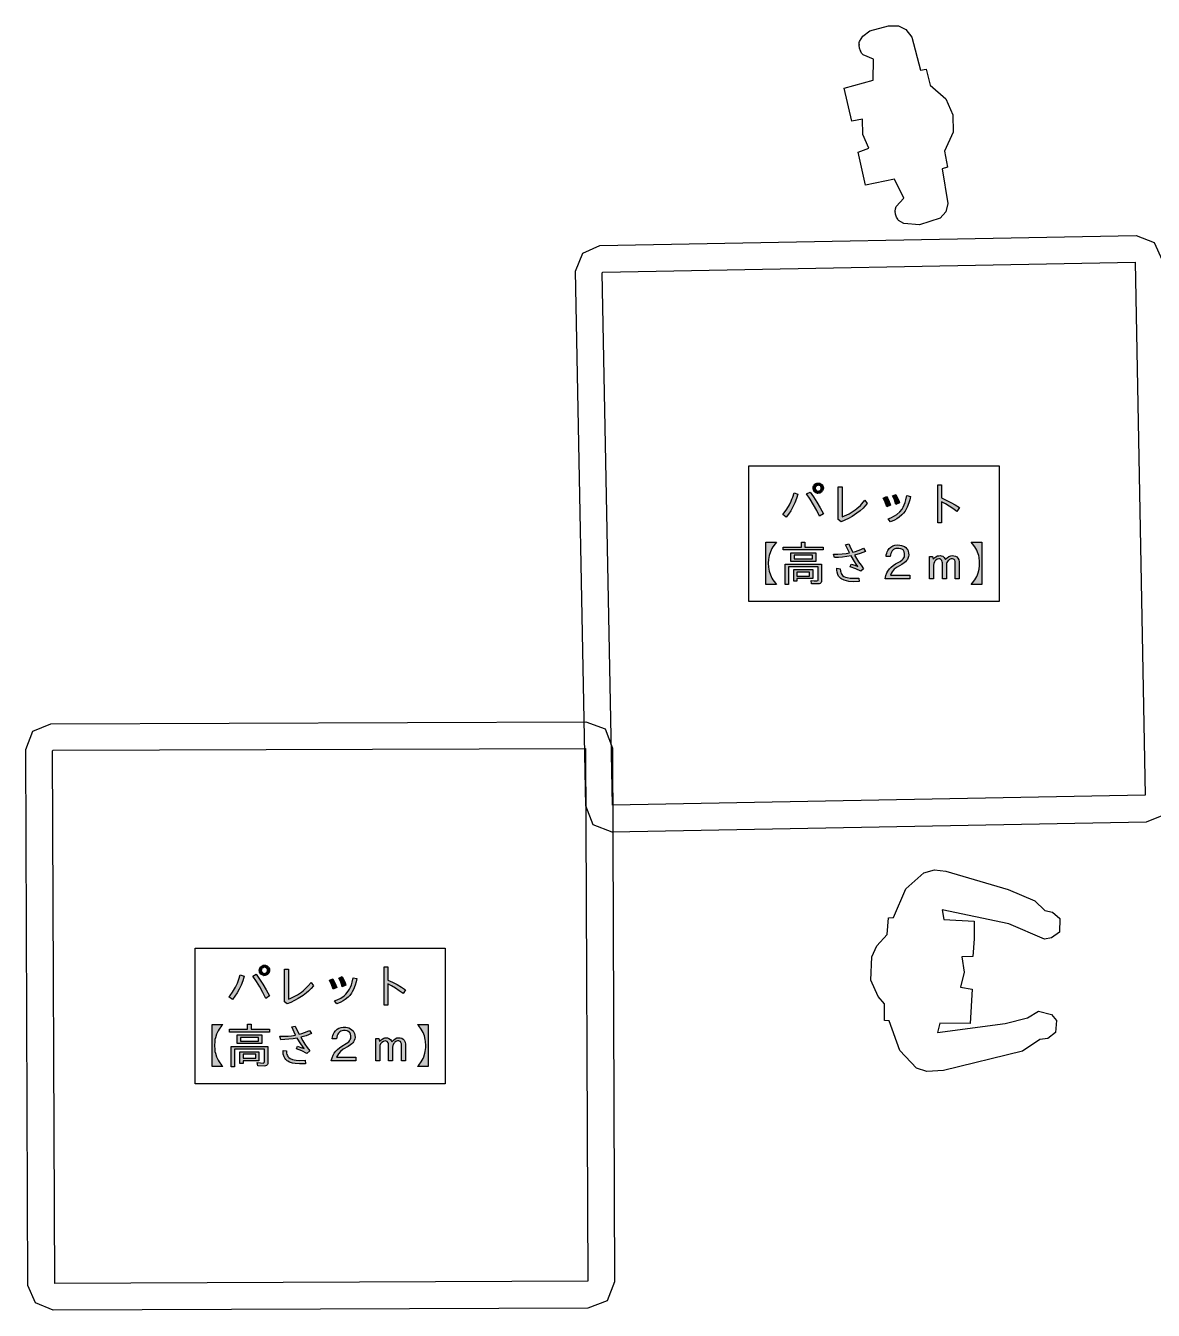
# Model space of a CAD drawing. Header units: millimetres. Extents: x -851 to 12103, y -752 to 16103.
# Drawn here: x 3942 to 7112, y 4321 to 7933 of the extents above; entities that cross this region are included whole.
import ezdxf

# ---------------------------------------------------------------- set-up
doc = ezdxf.new("R2010")
doc.units = ezdxf.units.MM
for name, color, linetype in [('人', 3, 'Continuous'), ('名称ラベル', 1, 'Continuous'), ('荷', 34, 'Continuous'), ('設備', 5, 'Continuous')]:
    doc.layers.add(name, color=color, linetype=linetype)

msp = doc.modelspace()

# ---------------------------------------------------------------- hatches: boundary and pattern name
at = {"layer": '名称ラベル'}
h = msp.add_hatch(color=1, dxfattribs=at)
h.paths.add_polyline_path([(6155.6, 6633), (6156, 6636.5), (6157.2, 6639.6), (6158.4, 6641.5), (6160.8, 6644), (6163.8, 6645.9), (6166.6, 6646.9), (6173.2, 6647.1), (6175, 6646.6), (6177.7, 6645.3), (6181.5, 6641.9), (6183, 6639.7), (6184, 6637.3), (6184.7, 6632.9), (6184.4, 6630.1), (6183.6, 6627.5), (6182.3, 6625), (6180.7, 6623), (6179, 6621.3), (6177.1, 6620), (6174.9, 6619.1), (6172.6, 6618.5), (6167.1, 6618.6), (6168.8, 6618.7), (6166, 6618.9), (6163.4, 6620.1), (6160, 6622.4), (6158.3, 6624.4), (6156.5, 6627.7), (6155.8, 6630.2)])
h.paths.add_polyline_path([(6167.1, 6641), (6164, 6639.2), (6162.2, 6636.7), (6161.5, 6634.5), (6161.4, 6632.9), (6161.6, 6631.3), (6162.3, 6629.4), (6164.3, 6626.4), (6166.6, 6624.8), (6169.4, 6624.1), (6175.6, 6624.1), (6171.7, 6624.3), (6175.1, 6625.7), (6177.6, 6628.2), (6178.7, 6631), (6178.7, 6634.8), (6177.8, 6637.1), (6176.3, 6639), (6174.5, 6640.4), (6172.2, 6641.3), (6176.3, 6641.4), (6168.4, 6641.6), (6168.8, 6641.5), (6160.5, 6640.8)])
for points in [[(6070.4, 6558.4), (6073.9, 6562.5), (6080.5, 6571.3), (6086.4, 6580.8), (6089.1, 6585.9), (6094.1, 6596.5), (6096.4, 6602.1), (6098.5, 6607.9), (6102.3, 6620), (6113.1, 6616.2), (6109, 6603.3), (6104.3, 6591.3), (6101.8, 6585.5), (6099.1, 6580), (6093.3, 6569.5), (6087, 6559.8), (6080.1, 6550.9)], [(6137.7, 6616.7), (6147.3, 6621.7), (6156.6, 6608.4), (6166, 6593.8), (6175.3, 6577.9), (6184.7, 6560.9), (6174, 6553.7), (6166, 6570), (6157.2, 6586), (6147.8, 6601.6)], [(6226.3, 6636.4), (6237.8, 6636.4), (6237.8, 6552.2), (6244.5, 6554.8), (6257, 6560.9), (6262.9, 6564.2), (6274, 6571.6), (6279.2, 6575.6), (6288.8, 6584.3), (6293.3, 6589), (6301.4, 6599), (6307.8, 6589.4), (6301.5, 6581.8), (6296.6, 6576.8), (6288.5, 6569.5), (6279.1, 6562.5), (6265.4, 6553.6), (6255, 6547.7), (6244.6, 6542.7), (6234.4, 6538.5), (6226.3, 6544.7)], [(6366.7, 6546.9), (6374.4, 6549.7), (6384.9, 6554.9), (6391.1, 6559), (6399.3, 6566.2), (6405.8, 6574.1), (6409.2, 6579.5), (6412.1, 6585.6), (6414.7, 6592.3), (6416.8, 6599.7), (6419.3, 6612.1), (6429.7, 6609.6), (6427.8, 6600.1), (6425.3, 6591.2), (6420.6, 6579.1), (6416.7, 6571.9), (6414.6, 6568.5), (6409.9, 6562.3), (6405.4, 6557.4), (6397.5, 6550.8), (6391.4, 6546.8), (6384.8, 6543.1), (6373.7, 6538.3)], [(6379, 6610.9), (6388.4, 6615.3), (6391.5, 6609.8), (6394.3, 6604), (6396.7, 6597.8), (6398.9, 6591.3), (6388.9, 6586.7), (6386.8, 6593.5), (6384.5, 6599.8), (6381.9, 6605.6)], [(6506.4, 6535.4), (6506.4, 6642.5), (6517.2, 6642.5), (6517.2, 6605.5), (6530.2, 6599.2), (6542.9, 6592.6), (6555.2, 6585.6), (6567, 6578.2), (6560.1, 6567.5), (6549.1, 6575.4), (6538.3, 6582.7), (6527.7, 6589.1), (6517.2, 6594.7), (6517.2, 6535.4)], [(6353.2, 6604.8), (6362.3, 6609.3), (6365.5, 6603.7), (6368.4, 6597.7), (6373.3, 6584.9), (6363.6, 6580.2), (6358.7, 6593.4)], [(6023.1, 6362.2), (6023.1, 6480.8), (6053.2, 6480.8), (6049.4, 6476.5), (6042.9, 6467.7), (6040.1, 6463.1), (6035.6, 6453.4), (6032.3, 6443.3), (6031.2, 6438), (6030.4, 6432.7), (6029.7, 6421.5), (6030.4, 6410.3), (6031.2, 6404.9), (6032.3, 6399.6), (6035.6, 6389.4), (6040.1, 6379.8), (6042.9, 6375.2), (6046, 6370.7), (6053.2, 6362.2)], [(6072.1, 6459.3), (6072.1, 6467.1), (6122.9, 6467.1), (6122.9, 6481), (6132.9, 6481), (6132.9, 6467.1), (6184.5, 6467.1), (6184.5, 6459.3)], [(6213.2, 6447.5), (6225, 6447.4), (6237.2, 6448), (6249.2, 6449.3), (6257.8, 6450.7), (6246.9, 6473.6), (6256.5, 6476.2), (6262.2, 6463.2), (6267.5, 6452.9), (6275.4, 6455.1), (6283, 6457.6), (6290.3, 6460.5), (6297.2, 6463.8), (6302.7, 6455), (6287.9, 6449.1), (6272.1, 6444.5), (6277.7, 6435), (6283.9, 6425.5), (6290.7, 6415.9), (6298, 6406.4), (6289.8, 6399.3), (6275.6, 6406.2), (6260.3, 6411.9), (6263.2, 6419.5), (6272.9, 6416.3), (6282, 6412.7), (6277, 6419.2), (6272.1, 6426.4), (6262.7, 6442.2), (6250.5, 6440.3), (6238.7, 6438.9), (6227.3, 6438), (6216.2, 6437.7)], [(6358.2, 6377.9), (6360.4, 6386.8), (6363.5, 6394.7), (6366.1, 6399.5), (6370.9, 6406), (6375.2, 6410.3), (6380.9, 6415.1), (6387.8, 6419.7), (6400.2, 6427), (6406.2, 6431.4), (6408.8, 6434), (6411, 6437), (6412.4, 6440.2), (6413.2, 6443.6), (6413.2, 6448.9), (6412.2, 6453.8), (6411.2, 6455.9), (6408.6, 6459.3), (6404.8, 6461.7), (6402.6, 6462.6), (6397.2, 6463.6), (6392.2, 6463.6), (6388.5, 6463), (6385.2, 6461.9), (6382.2, 6460.1), (6378.3, 6456.3), (6376.1, 6453.1), (6374.5, 6449.4), (6373.4, 6445.3), (6372.7, 6440.6), (6361, 6440.6), (6361.6, 6445.5), (6362.7, 6450), (6364.2, 6454.2), (6366.2, 6457.9), (6369.9, 6462.9), (6374.5, 6467.1), (6379.8, 6470.2), (6385.6, 6472.2), (6391.9, 6473.1), (6399.3, 6472.9), (6404.1, 6472), (6407.1, 6471.1), (6412.6, 6468.4), (6416.3, 6465.7), (6419.4, 6462.6), (6421.8, 6459.1), (6423.5, 6455.2), (6424.5, 6450.9), (6424.8, 6444.3), (6424.3, 6440.6), (6422.6, 6435.3), (6420.8, 6432.1), (6418.5, 6429), (6415.6, 6426.1), (6412.3, 6423.3), (6405.2, 6418.4), (6392, 6410.7), (6384.1, 6404.6), (6378.1, 6397.9), (6375.2, 6393.2), (6373.1, 6388.3), (6427.4, 6388.2), (6427.4, 6377.9)], [(6600.5, 6480.8), (6630.6, 6480.8), (6630.6, 6362.2), (6600.5, 6362.2), (6604.3, 6366.4), (6610.8, 6375.3), (6616, 6384.6), (6618.1, 6389.5), (6619.9, 6394.5), (6622.5, 6404.8), (6623.8, 6415.7), (6624, 6421.3), (6623.8, 6427), (6622.5, 6437.9), (6621.4, 6443.1), (6618.1, 6453.3), (6616, 6458.2), (6610.8, 6467.6), (6604.3, 6476.5)], [(6483.3, 6377.9), (6483.3, 6440.8), (6491.8, 6440.8), (6493.7, 6432.9), (6498.2, 6437.4), (6501.3, 6439.7), (6505.9, 6442.1), (6509.1, 6443), (6514, 6443.2), (6515.7, 6443), (6520.4, 6441.3), (6524.3, 6438.2), (6526.5, 6435.4), (6528.4, 6431.9), (6532.8, 6436.9), (6537.6, 6440.4), (6542.9, 6442.6), (6546.6, 6443.2), (6551.9, 6443), (6556.2, 6441.8), (6560, 6439.5), (6563, 6436.1), (6565.4, 6431.2), (6566.6, 6425.4), (6566.7, 6377.9), (6555.5, 6377.9), (6555.5, 6422.6), (6555.3, 6426.2), (6553.9, 6430.3), (6552.3, 6432.3), (6550.3, 6433.6), (6547.6, 6434.3), (6546.2, 6434.3), (6544.2, 6434.2), (6541.4, 6433.4), (6539.7, 6432.6), (6537.1, 6430.8), (6535.4, 6429.3), (6533.3, 6426.5), (6531.8, 6423.4), (6531.1, 6421.2), (6530.5, 6416.5), (6530.5, 6377.9), (6519.4, 6377.9), (6519.4, 6422.6), (6519.1, 6425.8), (6517.9, 6429.3), (6515.3, 6432.5), (6512.7, 6433.9), (6509.4, 6434.3), (6504.8, 6433.1), (6500.6, 6430.3), (6498.2, 6427.6), (6496.8, 6425.7), (6495, 6421.3), (6494.4, 6416.5), (6494.4, 6377.9)], [(6076.9, 6361.9), (6076.9, 6418.9), (6179.7, 6418.9), (6179.6, 6371.7), (6179.4, 6370.3), (6178.3, 6367.8), (6177.6, 6366.7), (6175.5, 6365.1), (6172.8, 6364), (6169.4, 6363.4), (6151.4, 6363.9), (6150.1, 6373.4), (6158.7, 6372.4), (6166.4, 6372.1), (6168.7, 6372.8), (6169.8, 6374), (6170.3, 6376.3), (6170.3, 6411.4), (6086.3, 6411.4), (6086.3, 6361.9)], [(6222.6, 6402.4), (6222.7, 6407.8), (6232.1, 6406.1), (6232.6, 6399.9), (6233.4, 6396.3), (6234.7, 6393), (6236.4, 6390.1), (6238.5, 6387.6), (6242.7, 6384.5), (6246.6, 6382.7), (6251.2, 6381.4), (6259.7, 6380.1), (6269.9, 6379.7), (6284.6, 6380.1), (6285.8, 6370.1), (6268.5, 6369.9), (6256.5, 6370.8), (6249.6, 6372), (6243.6, 6373.7), (6240.9, 6374.7), (6236.2, 6377.1), (6234.2, 6378.5), (6230.6, 6381.7), (6227.7, 6385.4), (6225.5, 6389.6), (6223.3, 6396.9)], [(4669.4, 5280.7), (4680.9, 5280.7), (4680.9, 5196.5), (4687.5, 5199.1), (4700.1, 5205.2), (4706, 5208.5), (4717.1, 5215.9), (4722.3, 5219.9), (4731.9, 5228.6), (4736.4, 5233.3), (4744.5, 5243.3), (4750.8, 5233.7), (4744.5, 5226.1), (4737.1, 5218.7), (4731.5, 5213.8), (4722.2, 5206.8), (4708.4, 5197.9), (4698, 5192), (4687.7, 5187), (4677.4, 5182.8), (4669.4, 5189)], [(4949.5, 5179.7), (4949.5, 5286.8), (4960.2, 5286.8), (4960.2, 5249.8), (4973.3, 5243.5), (4986, 5236.9), (4998.2, 5229.9), (5010.1, 5222.5), (5003.1, 5211.8), (4992.2, 5219.7), (4981.4, 5227), (4970.7, 5233.4), (4960.2, 5239), (4960.2, 5179.7)], [(4513.4, 5202.7), (4516.9, 5206.8), (4523.5, 5215.6), (4529.5, 5225.1), (4532.2, 5230.2), (4537.2, 5240.8), (4539.5, 5246.4), (4541.6, 5252.2), (4545.3, 5264.3), (4556.2, 5260.5), (4552.1, 5247.6), (4547.4, 5235.6), (4544.8, 5229.8), (4542.1, 5224.3), (4536.4, 5213.8), (4530, 5204.1), (4523.1, 5195.2)], [(4580.8, 5261), (4590.3, 5266.1), (4599.7, 5252.7), (4609, 5238.1), (4618.4, 5222.2), (4627.7, 5205.2), (4617.1, 5198), (4609, 5214.4), (4600.3, 5230.3), (4590.9, 5245.9)], [(4796.3, 5249.1), (4805.4, 5253.6), (4808.5, 5248), (4811.4, 5242), (4816.4, 5229.2), (4806.6, 5224.5), (4801.7, 5237.7)], [(4809.8, 5191.2), (4817.5, 5194), (4828, 5199.2), (4837.1, 5205.6), (4842.4, 5210.5), (4848.9, 5218.4), (4852.2, 5223.8), (4855.2, 5229.9), (4857.7, 5236.6), (4859.9, 5244), (4862.3, 5256.4), (4872.8, 5253.9), (4870.8, 5244.4), (4868.4, 5235.5), (4863.6, 5223.4), (4859.8, 5216.2), (4857.6, 5212.8), (4852.9, 5206.6), (4848.4, 5201.8), (4840.5, 5195.1), (4834.5, 5191.1), (4827.9, 5187.4), (4816.8, 5182.6)], [(4822.1, 5255.2), (4831.5, 5259.6), (4834.6, 5254.1), (4837.3, 5248.3), (4839.8, 5242.1), (4842, 5235.6), (4832, 5231), (4829.9, 5237.8), (4827.5, 5244.1), (4824.9, 5249.9)], [(4466.2, 5006.5), (4466.2, 5125.1), (4496.2, 5125.1), (4492.5, 5120.8), (4486, 5112), (4483.2, 5107.4), (4478.6, 5097.7), (4475.4, 5087.6), (4474.2, 5082.4), (4473.4, 5077), (4472.8, 5065.8), (4473.4, 5054.6), (4474.2, 5049.2), (4475.4, 5043.9), (4478.6, 5033.7), (4483.2, 5024.1), (4486, 5019.5), (4492.5, 5010.7), (4496.2, 5006.5)], [(4515.2, 5103.6), (4515.2, 5111.4), (4565.9, 5111.4), (4566, 5125.3), (4575.9, 5125.3), (4576, 5111.4), (4627.5, 5111.4), (4627.5, 5103.6)], [(4656.2, 5091.8), (4668.1, 5091.7), (4680.3, 5092.3), (4689.3, 5093.2), (4700.9, 5095), (4690, 5117.9), (4699.5, 5120.5), (4705.3, 5107.5), (4710.5, 5097.2), (4718.5, 5099.4), (4726.1, 5101.9), (4733.3, 5104.9), (4740.2, 5108.1), (4745.8, 5099.3), (4731, 5093.4), (4715.1, 5088.8), (4720.8, 5079.3), (4727, 5069.8), (4733.7, 5060.2), (4741.1, 5050.7), (4732.9, 5043.6), (4718.6, 5050.5), (4703.3, 5056.2), (4706.3, 5063.8), (4716, 5060.6), (4725.1, 5057), (4720.1, 5063.5), (4715.2, 5070.7), (4705.7, 5086.5), (4693.6, 5084.6), (4681.8, 5083.2), (4670.3, 5082.3), (4659.3, 5082)], [(4801.2, 5022.2), (4803.4, 5031.1), (4806.6, 5039), (4809.2, 5043.8), (4814, 5050.3), (4818.2, 5054.7), (4823.9, 5059.4), (4830.8, 5064), (4843.3, 5071.3), (4850.2, 5076.5), (4852.7, 5079.2), (4854.6, 5082.3), (4855.8, 5085.6), (4856.3, 5087.9), (4856.3, 5093.2), (4855.2, 5098.1), (4853.1, 5102), (4851.6, 5103.6), (4847.9, 5106), (4845.6, 5106.9), (4840.3, 5107.9), (4835.3, 5107.9), (4831.6, 5107.3), (4828.3, 5106.2), (4825.3, 5104.4), (4821.4, 5100.6), (4819.2, 5097.4), (4817.6, 5093.7), (4816.4, 5089.6), (4815.8, 5084.9), (4804, 5084.9), (4804.7, 5089.8), (4805.8, 5094.3), (4807.3, 5098.5), (4809.2, 5102.2), (4812.9, 5107.2), (4817.6, 5111.4), (4822.8, 5114.5), (4828.6, 5116.5), (4835, 5117.4), (4842.4, 5117.2), (4847.2, 5116.3), (4850.2, 5115.4), (4855.7, 5112.7), (4859.4, 5110), (4862.5, 5106.9), (4864.9, 5103.4), (4866.6, 5099.5), (4867.6, 5095.2), (4867.9, 5088.6), (4867.4, 5084.9), (4865.6, 5079.6), (4863.8, 5076.4), (4861.5, 5073.3), (4858.7, 5070.4), (4855.4, 5067.6), (4848.3, 5062.7), (4835, 5055), (4827.1, 5048.9), (4821.2, 5042.2), (4818.3, 5037.5), (4816.2, 5032.6), (4870.5, 5032.5), (4870.5, 5022.2)], [(5043.6, 5125.1), (5073.6, 5125.1), (5073.6, 5006.5), (5043.6, 5006.5), (5047.3, 5010.7), (5053.8, 5019.6), (5059, 5028.9), (5061.2, 5033.8), (5064.4, 5043.9), (5065.6, 5049.1), (5066.9, 5060), (5067, 5065.6), (5066.4, 5076.8), (5065.6, 5082.2), (5063, 5092.6), (5061.2, 5097.6), (5059, 5102.5), (5053.8, 5111.9), (5047.3, 5120.8)], [(4520, 5006.2), (4520, 5063.2), (4622.8, 5063.2), (4622.7, 5016), (4622.4, 5014.6), (4621.4, 5012.1), (4620.6, 5011), (4618.6, 5009.4), (4615.9, 5008.3), (4612.4, 5007.7), (4594.5, 5008.2), (4593.2, 5017.7), (4601.7, 5016.7), (4609.4, 5016.4), (4611.8, 5017.1), (4612.9, 5018.3), (4613.4, 5020.6), (4613.4, 5055.7), (4529.4, 5055.7), (4529.3, 5006.2)], [(4926.4, 5022.2), (4926.4, 5085.1), (4934.8, 5085.1), (4936.7, 5077.2), (4941.2, 5081.7), (4944.3, 5084), (4949, 5086.4), (4952.1, 5087.3), (4957.1, 5087.5), (4958.8, 5087.3), (4963.4, 5085.6), (4967.4, 5082.5), (4969.6, 5079.7), (4971.5, 5076.3), (4975.9, 5081.2), (4980.7, 5084.7), (4985.9, 5086.9), (4989.7, 5087.5), (4994.9, 5087.3), (4999.3, 5086.1), (5003, 5083.8), (5006.1, 5080.4), (5008.5, 5075.5), (5009.6, 5069.7), (5009.7, 5022.2), (4998.6, 5022.2), (4998.6, 5066.9), (4998.3, 5070.5), (4997, 5074.6), (4995.4, 5076.6), (4993.3, 5077.9), (4990.7, 5078.6), (4989.2, 5078.6), (4987.3, 5078.5), (4984.5, 5077.7), (4982.7, 5076.9), (4980.1, 5075.1), (4978.5, 5073.6), (4976.3, 5070.8), (4974.8, 5067.7), (4974.1, 5065.5), (4973.6, 5060.8), (4973.6, 5022.2), (4962.5, 5022.2), (4962.5, 5066.9), (4962.2, 5070.1), (4960.9, 5073.6), (4958.3, 5076.8), (4955.7, 5078.2), (4952.5, 5078.6), (4947.9, 5077.4), (4943.7, 5074.6), (4941.2, 5071.9), (4939.9, 5070), (4938.1, 5065.6), (4937.5, 5060.8), (4937.5, 5022.2)], [(4665.7, 5046.7), (4665.7, 5052.1), (4675.2, 5050.4), (4675.6, 5044.2), (4676.5, 5040.6), (4677.7, 5037.3), (4679.4, 5034.4), (4681.5, 5031.9), (4685.8, 5028.8), (4691.9, 5026.3), (4696.9, 5025.2), (4702.7, 5024.4), (4712.9, 5024), (4727.7, 5024.4), (4728.9, 5014.4), (4711.5, 5014.2), (4699.5, 5015.1), (4692.6, 5016.3), (4686.6, 5018), (4683.9, 5019), (4679.3, 5021.4), (4677.2, 5022.8), (4673.7, 5026), (4670.8, 5029.7), (4668.5, 5033.9), (4666.3, 5041.2)]]:
    msp.add_hatch(color=1, dxfattribs=at).paths.add_polyline_path(points)
h = msp.add_hatch(color=1, dxfattribs=at)
h.paths.add_polyline_path([(6093.4, 6426.9), (6093.4, 6451.4), (6163.2, 6451.4), (6163.2, 6426.9)])
h.paths.add_polyline_path([(6102.7, 6444.2), (6102.7, 6434), (6153.9, 6434.1), (6153.9, 6444.2)])
h = msp.add_hatch(color=1, dxfattribs=at)
h.paths.add_polyline_path([(6101.3, 6371.2), (6101.3, 6404), (6154.8, 6404), (6154.8, 6378.7), (6110.2, 6378.7), (6110.1, 6371.2)])
h.paths.add_polyline_path([(6110.2, 6396.9), (6110.1, 6385.8), (6146, 6385.8), (6145.9, 6396.9)])
h = msp.add_hatch(color=1, dxfattribs=at)
h.paths.add_polyline_path([(4598.7, 5277.3), (4599, 5280.8), (4600.2, 5283.9), (4601.4, 5285.8), (4603.9, 5288.3), (4606.8, 5290.2), (4609.6, 5291.2), (4616.2, 5291.4), (4618.1, 5290.9), (4620.7, 5289.6), (4624.5, 5286.2), (4626, 5284), (4627.1, 5281.6), (4627.7, 5277.2), (4627.5, 5274.4), (4626.7, 5271.8), (4625.3, 5269.3), (4623.8, 5267.3), (4622.1, 5265.6), (4620.1, 5264.3), (4618, 5263.4), (4615.6, 5262.8), (4610.2, 5262.9), (4611.8, 5263), (4609.1, 5263.2), (4606.5, 5264.4), (4603.1, 5266.8), (4601.3, 5268.7), (4599.5, 5272), (4598.9, 5274.5)])
h.paths.add_polyline_path([(4610.2, 5285.3), (4607.1, 5283.5), (4605.3, 5281), (4604.6, 5278.8), (4604.5, 5277.2), (4604.6, 5275.6), (4605.3, 5273.7), (4607.4, 5270.7), (4609.7, 5269.1), (4612.5, 5268.4), (4618.6, 5268.4), (4614.8, 5268.6), (4618.1, 5270), (4620.6, 5272.5), (4621.7, 5275.3), (4621.7, 5279.1), (4620.9, 5281.4), (4619.4, 5283.3), (4617.6, 5284.7), (4615.2, 5285.7), (4619.3, 5285.7), (4611.4, 5285.9), (4611.9, 5285.8), (4603.6, 5285.1)])
h = msp.add_hatch(color=1, dxfattribs=at)
h.paths.add_polyline_path([(4536.5, 5071.2), (4536.5, 5095.7), (4606.2, 5095.7), (4606.2, 5071.2)])
h.paths.add_polyline_path([(4545.8, 5088.5), (4545.8, 5078.3), (4597, 5078.4), (4596.9, 5088.5)])
h = msp.add_hatch(color=1, dxfattribs=at)
h.paths.add_polyline_path([(4544.3, 5015.5), (4544.3, 5048.3), (4597.9, 5048.3), (4597.9, 5023), (4553.2, 5023), (4553.2, 5015.5)])
h.paths.add_polyline_path([(4553.2, 5041.2), (4553.2, 5030.1), (4589, 5030.1), (4589, 5041.2)])

# ---------------------------------------------------------------- linework, layer by layer
at = {"layer": '人'}
for points in [[(6243.3, 7757.1), (6324.9, 7779.7), (6326.1, 7838.7), (6296.6, 7850.8), (6291.9, 7856), (6288.9, 7862.1), (6286.2, 7870.3), (6285.3, 7878.7), (6285.5, 7885.6), (6286.1, 7889.1), (6295.9, 7903.6), (6315.2, 7918.6), (6367.8, 7933.1), (6395.5, 7932.5), (6417, 7922.8), (6433.8, 7901.1), (6458.1, 7808.2), (6473.8, 7810.5), (6485.1, 7766.2), (6529.1, 7727.4), (6548.6, 7682.7), (6549.5, 7633.9), (6525.6, 7580.3), (6533.7, 7535.4), (6518.4, 7530.8), (6535.1, 7433), (6528.7, 7409.6), (6513.2, 7391.8), (6454.9, 7372.9), (6410.6, 7376.7), (6395.7, 7385.8), (6393.6, 7388.7), (6390.6, 7394.9), (6387.9, 7403), (6387, 7411.5), (6387.2, 7418.4), (6389.2, 7425.1), (6411.1, 7448.2), (6384.6, 7501.3), (6303.5, 7485.2), (6282.4, 7577.4), (6312.2, 7588.4), (6295.6, 7627.6), (6294.4, 7670.1), (6264.4, 7665)], [(6285.3, 7878.8), (6285.4, 7879.7), (6285.4, 7879.8)], [(6288.9, 7862.1), (6289.4, 7861.3), (6288.9, 7862.2)], [(6387, 7411.6), (6387.1, 7412.4), (6387.1, 7412.5)], [(6390.6, 7394.9), (6391.1, 7394.1), (6390.7, 7394.9)], [(6338.7, 5203.4), (6318.3, 5249.1), (6320.8, 5315.4), (6334.8, 5345.8), (6364.2, 5378.1), (6367.6, 5424.7), (6381.6, 5425.4), (6416.6, 5506.2), (6467, 5551.6), (6497.1, 5559.4), (6529.4, 5556.1), (6704.2, 5504.2), (6779, 5472.6), (6807.2, 5444.9), (6828.9, 5440.3), (6849.6, 5422.4), (6848.2, 5384.6), (6826.1, 5368.4), (6806.8, 5365.1), (6706.1, 5407.5), (6518.4, 5447.6), (6523.6, 5420.4), (6608.9, 5415.6), (6608.6, 5365.5), (6605.1, 5315.6), (6573.9, 5315.4), (6580.3, 5272.3), (6570.6, 5229.8), (6602.6, 5224), (6597.9, 5127.3), (6512.4, 5128.9), (6505.2, 5102.2), (6695.4, 5127.9), (6758.2, 5143.8), (6789.1, 5161.9), (6826.4, 5152.8), (6840.2, 5136.5), (6837.5, 5102.1), (6815.4, 5085.9), (6793.5, 5083), (6744.9, 5049.4), (6522.8, 4995.1), (6475.6, 4992.4), (6446.1, 5002.4), (6399.3, 5051.6), (6370, 5134.8), (6356.7, 5136.5), (6356.8, 5183.2)]]:
    msp.add_lwpolyline(points, close=True, dxfattribs=at)
at = {"layer": '名称ラベル'}
for points in [[(5975.1, 6313.9), (5975.1, 6695.4), (6678.6, 6695.4), (6678.6, 6313.9)], [(6155.6, 6633), (6156, 6636.5), (6157.1, 6639.6), (6158.4, 6641.5), (6160.8, 6644), (6163.8, 6645.9), (6166.6, 6646.9), (6173.2, 6647.1), (6175, 6646.6), (6177.6, 6645.3), (6181.5, 6641.9), (6183, 6639.7), (6184, 6637.3), (6184.7, 6632.9), (6184.4, 6630.1), (6183.6, 6627.5), (6182.3, 6625), (6180.8, 6623), (6179, 6621.3), (6177.1, 6620), (6174.9, 6619.1), (6172.6, 6618.5), (6167.1, 6618.6), (6168.8, 6618.7), (6166, 6618.9), (6163.4, 6620.1), (6160, 6622.4), (6158.3, 6624.4), (6156.5, 6627.7), (6155.8, 6630.2)], [(6070.4, 6558.4), (6073.9, 6562.5), (6080.5, 6571.3), (6086.4, 6580.8), (6089.1, 6585.9), (6094.1, 6596.5), (6096.4, 6602.1), (6098.5, 6607.9), (6102.3, 6620), (6113.1, 6616.2), (6109, 6603.3), (6104.3, 6591.3), (6101.8, 6585.5), (6099.1, 6580), (6093.3, 6569.5), (6087, 6559.8), (6080.1, 6550.9)], [(6137.7, 6616.7), (6147.3, 6621.8), (6156.6, 6608.4), (6166, 6593.8), (6175.3, 6577.9), (6184.7, 6560.9), (6174, 6553.7), (6166, 6570.1), (6157.2, 6586), (6147.8, 6601.6)], [(6167.1, 6641), (6164, 6639.1), (6162.2, 6636.7), (6161.6, 6634.5), (6161.4, 6632.9), (6161.6, 6631.3), (6162.2, 6629.4), (6164.3, 6626.4), (6166.6, 6624.9), (6169.4, 6624.1), (6175.6, 6624.1), (6171.7, 6624.3), (6175.1, 6625.7), (6177.6, 6628.2), (6178.7, 6631), (6178.7, 6634.8), (6177.8, 6637.1), (6176.3, 6639), (6174.5, 6640.4), (6172.2, 6641.3), (6176.3, 6641.3), (6168.4, 6641.6), (6168.8, 6641.5), (6160.5, 6640.8)], [(6226.3, 6636.4), (6237.8, 6636.4), (6237.8, 6552.2), (6244.4, 6554.8), (6257, 6560.9), (6262.9, 6564.2), (6274, 6571.6), (6279.2, 6575.6), (6288.8, 6584.3), (6293.3, 6589), (6301.4, 6599), (6307.8, 6589.4), (6301.5, 6581.8), (6296.6, 6576.8), (6288.4, 6569.5), (6279.1, 6562.5), (6265.4, 6553.6), (6255, 6547.7), (6244.6, 6542.7), (6234.4, 6538.5), (6226.3, 6544.7)], [(6366.7, 6546.9), (6374.4, 6549.7), (6384.9, 6554.9), (6391.1, 6559), (6399.3, 6566.2), (6405.8, 6574.1), (6409.2, 6579.5), (6412.1, 6585.6), (6414.7, 6592.3), (6416.8, 6599.7), (6419.2, 6612.1), (6429.7, 6609.6), (6427.8, 6600.1), (6425.3, 6591.2), (6420.6, 6579.1), (6416.7, 6571.9), (6414.6, 6568.5), (6409.9, 6562.3), (6405.4, 6557.4), (6397.5, 6550.8), (6391.4, 6546.8), (6384.8, 6543.1), (6373.7, 6538.3)], [(6379, 6610.9), (6388.4, 6615.3), (6391.5, 6609.8), (6394.3, 6604), (6396.7, 6597.8), (6398.9, 6591.3), (6388.9, 6586.7), (6386.9, 6593.5), (6384.5, 6599.8), (6381.9, 6605.6)], [(6506.4, 6535.4), (6506.4, 6642.5), (6517.1, 6642.5), (6517.2, 6605.5), (6530.2, 6599.2), (6542.9, 6592.6), (6555.2, 6585.6), (6567, 6578.2), (6560.1, 6567.5), (6549.1, 6575.4), (6538.4, 6582.6), (6527.7, 6589.1), (6517.2, 6594.7), (6517.1, 6535.4)], [(6353.2, 6604.8), (6362.3, 6609.3), (6365.5, 6603.7), (6368.4, 6597.7), (6373.3, 6584.9), (6363.6, 6580.2), (6358.7, 6593.4)], [(6023.1, 6362.2), (6023.1, 6480.8), (6053.2, 6480.8), (6049.4, 6476.5), (6042.9, 6467.7), (6040.1, 6463.1), (6035.6, 6453.4), (6032.3, 6443.3), (6031.2, 6438.1), (6030.4, 6432.7), (6029.7, 6421.5), (6030.4, 6410.3), (6031.2, 6404.9), (6032.3, 6399.6), (6035.6, 6389.4), (6040.1, 6379.8), (6042.9, 6375.2), (6046, 6370.7), (6053.2, 6362.2)], [(6072.1, 6459.3), (6072.1, 6467.1), (6122.9, 6467.1), (6122.9, 6481), (6132.9, 6481), (6132.9, 6467.1), (6184.5, 6467.1), (6184.5, 6459.3)], [(6213.2, 6447.5), (6225, 6447.4), (6237.2, 6448), (6249.1, 6449.3), (6257.9, 6450.7), (6246.9, 6473.6), (6256.5, 6476.2), (6262.2, 6463.2), (6267.5, 6452.9), (6275.4, 6455.1), (6283, 6457.6), (6290.3, 6460.5), (6297.2, 6463.8), (6302.7, 6455), (6287.9, 6449.1), (6272.1, 6444.5), (6277.7, 6435), (6283.9, 6425.5), (6290.7, 6415.9), (6298, 6406.4), (6289.8, 6399.3), (6275.6, 6406.2), (6260.3, 6411.9), (6263.2, 6419.5), (6272.9, 6416.2), (6282, 6412.7), (6277, 6419.2), (6272.1, 6426.4), (6262.7, 6442.2), (6250.5, 6440.3), (6238.7, 6438.9), (6227.3, 6438), (6216.2, 6437.7)], [(6358.2, 6377.9), (6360.4, 6386.8), (6363.5, 6394.7), (6366.1, 6399.5), (6370.9, 6406), (6375.2, 6410.3), (6380.9, 6415.1), (6387.8, 6419.6), (6400.2, 6427), (6406.2, 6431.4), (6408.8, 6434), (6411, 6437), (6412.4, 6440.2), (6413.2, 6443.6), (6413.2, 6448.9), (6412.2, 6453.8), (6411.2, 6455.9), (6408.6, 6459.3), (6404.9, 6461.7), (6402.6, 6462.6), (6397.2, 6463.6), (6392.2, 6463.6), (6388.6, 6463), (6385.2, 6461.9), (6382.2, 6460.1), (6378.3, 6456.3), (6376.1, 6453.1), (6374.5, 6449.4), (6373.4, 6445.3), (6372.7, 6440.6), (6361, 6440.6), (6361.6, 6445.5), (6362.7, 6450), (6364.2, 6454.1), (6366.2, 6457.9), (6369.9, 6462.9), (6374.5, 6467.1), (6379.8, 6470.2), (6385.6, 6472.2), (6391.9, 6473.1), (6399.3, 6472.9), (6404.1, 6472), (6407.1, 6471.1), (6412.6, 6468.4), (6416.4, 6465.7), (6419.4, 6462.6), (6421.8, 6459.1), (6423.5, 6455.2), (6424.5, 6450.9), (6424.8, 6444.3), (6424.3, 6440.6), (6422.6, 6435.4), (6420.8, 6432.1), (6418.5, 6429), (6415.6, 6426.1), (6412.3, 6423.3), (6405.2, 6418.4), (6391.9, 6410.7), (6384.1, 6404.6), (6378.1, 6397.9), (6375.2, 6393.2), (6373.1, 6388.3), (6427.4, 6388.2), (6427.4, 6377.9)], [(6600.5, 6480.8), (6630.6, 6480.8), (6630.6, 6362.2), (6600.5, 6362.2), (6604.3, 6366.4), (6610.8, 6375.2), (6616, 6384.6), (6618.1, 6389.5), (6619.9, 6394.5), (6622.5, 6404.8), (6623.8, 6415.7), (6624, 6421.3), (6623.8, 6427), (6622.5, 6437.9), (6621.4, 6443.1), (6618.1, 6453.3), (6616, 6458.2), (6610.8, 6467.6), (6604.3, 6476.5)], [(6093.4, 6426.9), (6093.4, 6451.4), (6163.2, 6451.4), (6163.2, 6426.9)], [(6102.7, 6444.2), (6102.7, 6434), (6153.9, 6434.1), (6153.9, 6444.2)], [(6483.3, 6377.9), (6483.3, 6440.8), (6491.8, 6440.8), (6493.7, 6432.9), (6498.2, 6437.4), (6501.3, 6439.7), (6505.9, 6442.1), (6509.1, 6443), (6514, 6443.2), (6515.7, 6443), (6520.4, 6441.3), (6524.3, 6438.2), (6526.5, 6435.4), (6528.4, 6431.9), (6532.8, 6436.9), (6537.6, 6440.4), (6542.9, 6442.6), (6546.6, 6443.2), (6551.9, 6443), (6556.2, 6441.8), (6560, 6439.5), (6563, 6436.1), (6565.4, 6431.2), (6566.6, 6425.4), (6566.6, 6377.9), (6555.5, 6377.9), (6555.5, 6422.6), (6555.3, 6426.2), (6553.9, 6430.3), (6552.4, 6432.3), (6550.3, 6433.6), (6547.6, 6434.3), (6546.2, 6434.3), (6544.2, 6434.2), (6541.4, 6433.4), (6539.7, 6432.6), (6537.1, 6430.8), (6535.4, 6429.3), (6533.3, 6426.5), (6531.8, 6423.4), (6531.1, 6421.2), (6530.5, 6416.5), (6530.5, 6377.9), (6519.4, 6377.9), (6519.4, 6422.6), (6519.1, 6425.8), (6517.9, 6429.3), (6515.3, 6432.5), (6512.7, 6433.9), (6509.4, 6434.3), (6504.8, 6433.1), (6500.6, 6430.3), (6498.2, 6427.6), (6496.8, 6425.7), (6495, 6421.3), (6494.4, 6416.5), (6494.4, 6377.9)], [(6076.9, 6361.9), (6076.9, 6418.9), (6179.7, 6418.9), (6179.6, 6371.7), (6179.4, 6370.2), (6178.3, 6367.8), (6177.6, 6366.7), (6175.5, 6365.1), (6172.8, 6364), (6169.4, 6363.4), (6151.4, 6363.9), (6150.1, 6373.4), (6158.7, 6372.4), (6166.4, 6372.1), (6168.8, 6372.8), (6169.8, 6374), (6170.3, 6376.3), (6170.3, 6411.4), (6086.3, 6411.4), (6086.3, 6361.9)], [(6101.3, 6371.2), (6101.3, 6404), (6154.8, 6404), (6154.8, 6378.7), (6110.1, 6378.7), (6110.1, 6371.2)], [(6110.2, 6396.9), (6110.1, 6385.8), (6146, 6385.8), (6145.9, 6396.9)], [(6222.6, 6402.4), (6222.7, 6407.8), (6232.1, 6406.1), (6232.6, 6399.9), (6233.4, 6396.3), (6234.7, 6393), (6236.4, 6390.1), (6238.5, 6387.6), (6242.7, 6384.4), (6246.6, 6382.7), (6251.2, 6381.4), (6259.6, 6380.1), (6269.9, 6379.7), (6284.6, 6380.1), (6285.8, 6370.1), (6268.4, 6369.9), (6256.5, 6370.8), (6249.6, 6372), (6243.6, 6373.7), (6240.9, 6374.7), (6236.2, 6377.1), (6234.2, 6378.5), (6230.6, 6381.7), (6227.7, 6385.4), (6225.5, 6389.6), (6223.3, 6396.9)], [(4418.2, 4958.2), (4418.2, 5339.7), (5121.6, 5339.7), (5121.6, 4958.2)], [(4598.7, 5277.3), (4599.1, 5280.8), (4600.2, 5283.9), (4601.4, 5285.8), (4603.9, 5288.3), (4606.9, 5290.2), (4609.6, 5291.2), (4616.2, 5291.4), (4618.1, 5290.9), (4620.7, 5289.6), (4624.5, 5286.2), (4626, 5284), (4627.1, 5281.6), (4627.7, 5277.2), (4627.5, 5274.4), (4626.7, 5271.8), (4625.4, 5269.4), (4623.8, 5267.3), (4622.1, 5265.6), (4620.1, 5264.3), (4618, 5263.4), (4615.6, 5262.8), (4610.2, 5262.9), (4611.8, 5263), (4609.1, 5263.2), (4606.5, 5264.4), (4603.1, 5266.8), (4601.3, 5268.7), (4599.5, 5272), (4598.9, 5274.5)], [(4610.2, 5285.3), (4607.1, 5283.5), (4605.3, 5281), (4604.6, 5278.8), (4604.5, 5277.2), (4604.6, 5275.6), (4605.3, 5273.7), (4607.4, 5270.7), (4609.6, 5269.1), (4612.5, 5268.4), (4618.6, 5268.4), (4614.8, 5268.6), (4618.1, 5270), (4620.6, 5272.5), (4621.7, 5275.3), (4621.7, 5279.1), (4620.9, 5281.4), (4619.4, 5283.3), (4617.6, 5284.7), (4615.2, 5285.6), (4619.3, 5285.7), (4611.4, 5285.9), (4611.9, 5285.8), (4603.6, 5285.1)], [(4669.4, 5280.7), (4680.9, 5280.7), (4680.9, 5196.5), (4687.5, 5199.1), (4700.1, 5205.2), (4706, 5208.5), (4717.1, 5215.9), (4722.3, 5219.9), (4731.9, 5228.6), (4736.4, 5233.3), (4744.5, 5243.3), (4750.8, 5233.7), (4744.5, 5226.1), (4737.1, 5218.6), (4731.5, 5213.8), (4722.2, 5206.8), (4708.4, 5197.9), (4698, 5192), (4687.7, 5187), (4677.4, 5182.8), (4669.4, 5189)], [(4949.5, 5179.6), (4949.5, 5286.8), (4960.2, 5286.8), (4960.2, 5249.8), (4973.3, 5243.5), (4986, 5236.9), (4998.2, 5229.9), (5010.1, 5222.5), (5003.1, 5211.8), (4992.2, 5219.7), (4981.4, 5227), (4970.7, 5233.4), (4960.2, 5239), (4960.2, 5179.6)], [(4513.4, 5202.7), (4516.9, 5206.8), (4523.5, 5215.6), (4529.5, 5225.1), (4532.2, 5230.1), (4537.2, 5240.8), (4539.5, 5246.4), (4541.6, 5252.2), (4545.4, 5264.3), (4556.2, 5260.5), (4552.1, 5247.6), (4547.4, 5235.6), (4544.8, 5229.8), (4542.1, 5224.3), (4536.4, 5213.8), (4530, 5204.1), (4523.1, 5195.2)], [(4580.8, 5261), (4590.3, 5266.1), (4599.7, 5252.7), (4609, 5238.1), (4618.4, 5222.2), (4627.7, 5205.2), (4617.1, 5198), (4609, 5214.4), (4600.3, 5230.3), (4590.9, 5245.9)], [(4796.3, 5249.1), (4805.4, 5253.6), (4808.5, 5248), (4811.4, 5242), (4816.4, 5229.1), (4806.6, 5224.5), (4801.7, 5237.7)], [(4809.8, 5191.2), (4817.5, 5194), (4828, 5199.2), (4837.1, 5205.6), (4842.4, 5210.5), (4848.9, 5218.4), (4852.2, 5223.8), (4855.2, 5229.9), (4857.7, 5236.6), (4859.9, 5244), (4862.3, 5256.4), (4872.8, 5253.9), (4870.9, 5244.4), (4868.4, 5235.5), (4863.6, 5223.4), (4859.8, 5216.2), (4857.6, 5212.8), (4852.9, 5206.6), (4848.4, 5201.8), (4840.5, 5195.1), (4834.5, 5191.1), (4827.9, 5187.4), (4816.8, 5182.6)], [(4822.1, 5255.2), (4831.5, 5259.6), (4834.6, 5254.1), (4837.3, 5248.3), (4839.8, 5242.1), (4842, 5235.6), (4832, 5231), (4829.9, 5237.8), (4827.6, 5244.1), (4824.9, 5249.9)], [(4466.2, 5006.5), (4466.2, 5125.1), (4496.2, 5125.1), (4492.5, 5120.8), (4486, 5112), (4483.2, 5107.4), (4478.6, 5097.7), (4475.4, 5087.6), (4474.2, 5082.4), (4473.4, 5077), (4472.8, 5065.8), (4473.4, 5054.6), (4474.2, 5049.2), (4475.4, 5043.9), (4478.6, 5033.7), (4483.2, 5024.1), (4486, 5019.5), (4492.5, 5010.7), (4496.2, 5006.5)], [(4515.2, 5103.6), (4515.2, 5111.4), (4565.9, 5111.4), (4566, 5125.3), (4575.9, 5125.3), (4575.9, 5111.4), (4627.5, 5111.4), (4627.5, 5103.6)], [(4536.5, 5071.2), (4536.5, 5095.7), (4606.2, 5095.7), (4606.2, 5071.2)], [(4656.2, 5091.9), (4668.1, 5091.7), (4680.3, 5092.3), (4689.3, 5093.2), (4700.9, 5095), (4690, 5117.9), (4699.5, 5120.5), (4705.2, 5107.5), (4710.5, 5097.2), (4718.5, 5099.4), (4726.1, 5101.9), (4733.3, 5104.9), (4740.2, 5108.1), (4745.8, 5099.3), (4731, 5093.4), (4715.1, 5088.8), (4720.8, 5079.3), (4727, 5069.8), (4733.7, 5060.2), (4741.1, 5050.7), (4732.9, 5043.6), (4718.6, 5050.5), (4703.4, 5056.2), (4706.2, 5063.8), (4716, 5060.6), (4725.1, 5057), (4720.1, 5063.5), (4715.1, 5070.7), (4705.7, 5086.5), (4693.6, 5084.6), (4681.8, 5083.2), (4670.3, 5082.3), (4659.3, 5082)], [(4801.2, 5022.2), (4803.4, 5031.1), (4806.6, 5039), (4809.2, 5043.8), (4814, 5050.3), (4818.2, 5054.6), (4823.9, 5059.4), (4830.8, 5064), (4843.3, 5071.3), (4850.2, 5076.5), (4852.7, 5079.2), (4854.6, 5082.3), (4855.8, 5085.6), (4856.3, 5087.9), (4856.3, 5093.2), (4855.2, 5098.1), (4853.1, 5102), (4851.6, 5103.6), (4847.9, 5106), (4845.6, 5106.9), (4840.3, 5107.9), (4835.3, 5107.9), (4831.6, 5107.3), (4828.3, 5106.2), (4825.3, 5104.4), (4821.4, 5100.6), (4819.2, 5097.4), (4817.6, 5093.7), (4816.4, 5089.6), (4815.8, 5084.9), (4804, 5084.9), (4804.7, 5089.8), (4805.8, 5094.3), (4807.3, 5098.4), (4809.2, 5102.2), (4812.9, 5107.2), (4817.6, 5111.4), (4822.8, 5114.5), (4828.6, 5116.5), (4835, 5117.4), (4842.4, 5117.2), (4847.2, 5116.3), (4850.2, 5115.4), (4855.6, 5112.7), (4859.4, 5110), (4862.5, 5106.9), (4864.9, 5103.4), (4866.6, 5099.5), (4867.6, 5095.2), (4867.9, 5088.6), (4867.4, 5084.9), (4865.6, 5079.6), (4863.8, 5076.4), (4861.5, 5073.3), (4858.7, 5070.4), (4855.4, 5067.6), (4848.3, 5062.7), (4835, 5055), (4827.1, 5048.9), (4821.2, 5042.2), (4818.2, 5037.5), (4816.2, 5032.6), (4870.4, 5032.5), (4870.4, 5022.2)], [(5043.6, 5125.1), (5073.6, 5125.1), (5073.6, 5006.5), (5043.6, 5006.5), (5047.3, 5010.7), (5053.8, 5019.6), (5059.1, 5028.9), (5061.2, 5033.8), (5064.4, 5043.9), (5065.6, 5049.1), (5066.9, 5060), (5067, 5065.6), (5066.4, 5076.8), (5065.6, 5082.2), (5063, 5092.6), (5061.2, 5097.6), (5059.1, 5102.5), (5053.8, 5111.9), (5047.3, 5120.8)], [(4519.9, 5006.2), (4519.9, 5063.2), (4622.8, 5063.2), (4622.7, 5016), (4622.4, 5014.6), (4621.4, 5012.1), (4620.6, 5011), (4618.6, 5009.4), (4615.9, 5008.3), (4612.4, 5007.7), (4594.5, 5008.2), (4593.2, 5017.7), (4601.8, 5016.7), (4609.4, 5016.4), (4611.8, 5017.1), (4612.9, 5018.3), (4613.4, 5020.6), (4613.4, 5055.6), (4529.4, 5055.7), (4529.3, 5006.2)], [(4545.8, 5088.5), (4545.8, 5078.3), (4597, 5078.4), (4596.9, 5088.5)], [(4926.4, 5022.2), (4926.4, 5085.1), (4934.8, 5085.1), (4936.7, 5077.2), (4941.2, 5081.7), (4944.3, 5084), (4949, 5086.4), (4952.1, 5087.3), (4957.1, 5087.5), (4958.8, 5087.3), (4963.4, 5085.6), (4967.4, 5082.5), (4969.6, 5079.7), (4971.5, 5076.2), (4975.9, 5081.2), (4980.7, 5084.7), (4985.9, 5086.9), (4989.7, 5087.5), (4994.9, 5087.3), (4999.3, 5086.1), (5003, 5083.8), (5006.1, 5080.4), (5008.5, 5075.5), (5009.6, 5069.7), (5009.7, 5022.2), (4998.6, 5022.2), (4998.6, 5066.9), (4998.3, 5070.5), (4997, 5074.6), (4995.4, 5076.6), (4993.3, 5077.9), (4990.7, 5078.6), (4989.2, 5078.6), (4987.3, 5078.5), (4984.5, 5077.7), (4982.7, 5076.9), (4980.1, 5075.1), (4978.5, 5073.6), (4976.3, 5070.8), (4974.8, 5067.7), (4974.1, 5065.6), (4973.6, 5060.8), (4973.6, 5022.2), (4962.5, 5022.2), (4962.5, 5066.9), (4962.2, 5070.1), (4960.9, 5073.6), (4958.3, 5076.8), (4955.7, 5078.2), (4952.5, 5078.6), (4947.9, 5077.4), (4943.7, 5074.6), (4941.2, 5071.9), (4939.9, 5070), (4938.1, 5065.6), (4937.5, 5060.8), (4937.5, 5022.2)], [(4544.3, 5015.5), (4544.3, 5048.3), (4597.9, 5048.3), (4597.9, 5023), (4553.2, 5023), (4553.2, 5015.5)], [(4553.2, 5041.2), (4553.2, 5030.1), (4589, 5030.1), (4589, 5041.2)], [(4665.7, 5046.6), (4665.7, 5052.1), (4675.2, 5050.4), (4675.6, 5044.2), (4676.5, 5040.6), (4677.7, 5037.3), (4679.4, 5034.4), (4681.5, 5031.9), (4685.8, 5028.8), (4691.9, 5026.3), (4696.9, 5025.2), (4702.7, 5024.4), (4712.9, 5024), (4727.7, 5024.4), (4728.9, 5014.4), (4711.5, 5014.2), (4699.5, 5015.1), (4692.6, 5016.3), (4686.6, 5018), (4683.9, 5019), (4679.3, 5021.4), (4677.2, 5022.8), (4673.7, 5026), (4670.8, 5029.7), (4668.5, 5033.9), (4666.3, 5041.2)]]:
    msp.add_lwpolyline(points, close=True, dxfattribs=at)
at = {"layer": '荷'}
for points in [[(5488.1, 7243.2), (5508.1, 7293.4), (5556.5, 7315.2), (7063.9, 7343.5), (7115.2, 7323.9), (7137.3, 7273.7), (7164.7, 5770.2), (7146, 5715.4), (7092.1, 5694.1), (5591.2, 5665.8), (5537.8, 5686), (5516.4, 5739.9)], [(3942, 5898.2), (3962.4, 5949.3), (4012.9, 5970.6), (5516.6, 5975.9), (5571.1, 5956.4), (5591.6, 5902.2), (5597.8, 4401.1), (5576.8, 4348), (5522.6, 4327.4), (4019.1, 4321.2), (3969.2, 4341.9), (3948.1, 4390.7)]]:
    msp.add_lwpolyline(points, close=True, dxfattribs=at)
at = {"layer": '設備'}
for points in [[(5562.9, 7238.5), (5564.8, 7240.5), (7061.7, 7267.8), (7089.8, 5769.7), (5591.8, 5741.6)], [(4016.9, 5893.9), (4018.9, 5895.9), (5516, 5901.1), (5522.1, 4402.8), (4023.8, 4396.7)]]:
    msp.add_lwpolyline(points, close=True, dxfattribs=at)

doc.saveas('drawing.dxf')
